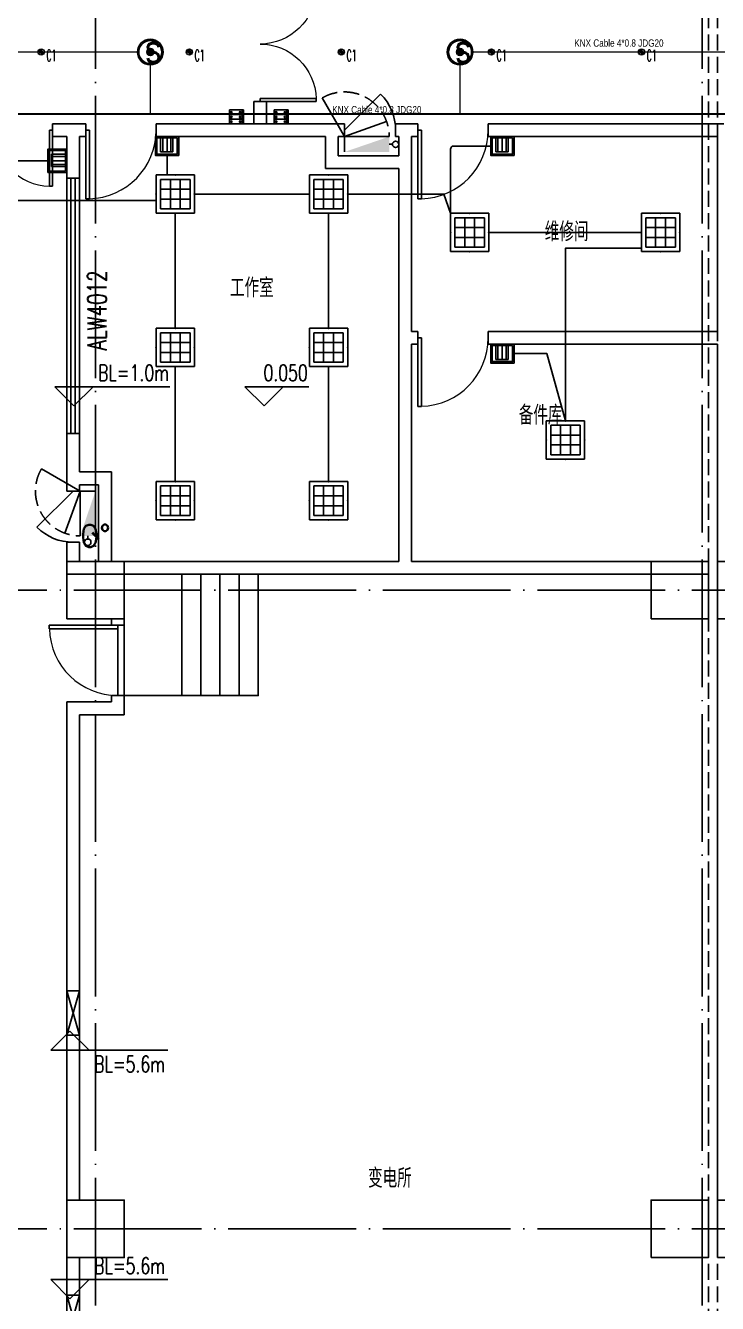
# Model space of a CAD drawing. Extents: x -621157 to 1764546, y -106808 to 741893.
# Drawn here: x 398329 to 409164, y 8832 to 28839 of the extents above; entities that cross this region are included whole.
import ezdxf
from ezdxf.enums import TextEntityAlignment as Align

# ---------------------------------------------------------------- set-up
doc = ezdxf.new("R2010")
doc.units = 0
doc.header["$LTSCALE"] = 1000
doc.header["$MEASUREMENT"] = 0
doc.linetypes.add('XREF-A-101-平面图_t3$0$DASH', pattern=[0.35, 0.25, -0.1])
doc.linetypes.add('XREF-A-101-平面图_t3$0$DOTE', pattern=[2.42, 2, -0.2, 0.02, -0.2])
for name, color, linetype in [('0-底图', 7, 'Continuous'), ('A-吊顶图及精装修区域', 7, 'Continuous'), ('EQUIP-照明', 3, 'Continuous'), ('KNX line', 3, 'Continuous'), ('L_ELEM', 40, 'Continuous'), ('TEL_TEXT', 7, 'Continuous'), ('WIRE-控制', 6, 'Continuous'), ('WIRE-照明', 4, 'Continuous'), ('XREF-A-101-平面图_t3$0$A-COLUMN', 8, 'Continuous'), ('XREF-A-101-平面图_t3$0$A-DIM_ELEV', 8, 'Continuous'), ('XREF-A-101-平面图_t3$0$A-DOTE', 8, 'Continuous'), ('XREF-A-101-平面图_t3$0$A-DRWD', 8, 'Continuous'), ('XREF-A-101-平面图_t3$0$A-DRWD-TEXT', 8, 'Continuous'), ('XREF-A-101-平面图_t3$0$A-GROUND', 8, 'Continuous'), ('XREF-A-101-平面图_t3$0$A-ROOM-CH', 8, 'Continuous'), ('XREF-A-101-平面图_t3$0$A-STAIR', 8, 'Continuous'), ('XREF-A-101-平面图_t3$0$A-WALL', 8, 'Continuous'), ('XREF-A-101-平面图_t3$0$A-WINDOW', 8, 'Continuous'), ('XREF-A-101-平面图_t3$0$I-WALL-GYPSUM', 8, 'Continuous'), ('XREF-A-101-平面图_t3$0$P-EQUIPMENT', 8, 'Continuous'), ('XREF-A-101-平面图_t3$0$P-FOUNDATION', 8, 'XREF-A-101-平面图_t3$0$DASH'), ('XREF-A-101-平面图_t3$0$水-尺寸', 8, 'Continuous'), ('控制系统', 6, 'Continuous')]:
    doc.layers.add(name, color=color, linetype=linetype)
doc.layers.add('LIGHT-INF', color=6, linetype='Continuous', lineweight=0)
doc.layers.add('弱电设备层', color=1, linetype='Continuous', lineweight=9)
doc.styles.add('_TEL_DIM', font='SIMPLEX', dxfattribs={"width": 0.8, "height": 3.5, "bigfont": 'HZTXT'})
doc.styles.add('arch_dim', font='arial.ttf', dxfattribs={"width": 0.8})
doc.styles.add('INF DIM', font='SIMPLEX.SHX', dxfattribs={"width": 0.7, "bigfont": 'hztxt.shx'})
doc.styles.get("Standard").update_dxf_attribs({"font": 'romans.shx', "bigfont": 'HZDXC.SHX'})
doc.styles.add('XREF-A-101-平面图_t3$0$-HZDXCROMANS', font='ROMANS.shx', dxfattribs={"bigfont": 'HZDXC.shx'})
doc.styles.add('XREF-A-101-平面图_t3$0$A-STANDARD', font='SIMPLEX', dxfattribs={"bigfont": 'GBCBIG'})
doc.styles.add('XREF-A-101-平面图_t3$0$A-WIN-LABEL', font='SIMPLEX', dxfattribs={"bigfont": 'GBCBIG'})
doc.linetypes.add('Ground', pattern='A,0.75,-0.125,[135,sr.shx,S=0.1,R=0,X=-0.15,Y=0],0.125,-0.125', length=1.125)
doc.dimstyles.get("Standard").update_dxf_attribs({"dimscale": 100, "dimtxt": 3.5, "dimasz": 1, "dimexe": 2.5, "dimexo": 3, "dimgap": 1.5, "dimtad": 1, "dimdec": 0, "dimzin": 0, "dimdsep": 46, "dimtxsty": 'Standard', "dimblk": 'ARCHTICK', "dimcen": 0.09, "dimadec": 0, "dimazin": 0, "dimtfac": 1, "dimtdec": 0, "dimtix": 1, "dimtmove": 2, "dimatfit": 3, "dimfxl": 0, "dimtolj": 1, "dimtzin": 0, "dimarcsym": 0})

# ---------------------------------------------------------------- blocks, each defined once
blk = doc.blocks.new('XREF-A-101-平面图_t3$0$轴网')
at = {"layer": 'XREF-A-101-平面图_t3$0$A-DOTE', "linetype": 'XREF-A-101-平面图_t3$0$DOTE'}
for p, q in [((28500, -3300), (28500, 43300)), ((38000, -3300), (38000, 43300)), ((-3300, 20000), (69800, 20000)), ((-3300, 10000), (69800, 10000))]:
    blk.add_line(p, q, dxfattribs=at)
blk = doc.blocks.new('XREF-A-101-平面图_t3$0$ROOM')
at = {"layer": 'XREF-A-101-平面图_t3$0$A-ROOM-CH', "style": 'XREF-A-101-平面图_t3$0$-HZDXCROMANS', "width": 0.6}
for tag, p in [('中文房间名称', (0, -1000)), ('英文房间名称', (0, -1500))]:
    blk.add_attdef(tag, text='', height=300, dxfattribs=at).set_placement(p, align=Align.CENTER)
blk = doc.blocks.new('XREF-A-101-平面图_t3$0$柱网1F')
at = {"layer": 'XREF-A-101-平面图_t3$0$A-COLUMN'}
for points in [[(28050, -20450), (28950, -20450), (28950, -19550), (28050, -19550)], [(37200, -20450), (38100, -20450), (38100, -19550), (37200, -19550)], [(38240, -20450), (39140, -20450), (39140, -19550), (38240, -19550)], [(28050, -30450), (28950, -30450), (28950, -29550), (28050, -29550)], [(37200, -30450), (38100, -30450), (38100, -29550), (37200, -29550)], [(38240, -30450), (39140, -30450), (39140, -29550), (38240, -29550)]]:
    blk.add_lwpolyline(points, close=True, dxfattribs=at)
blk = doc.blocks.new('_ArchTick')
at = {"color": 0, "linetype": 'ByBlock', "const_width": 0.4}
blk.add_lwpolyline([(-0.5, -0.5), (0.5, 0.5)], dxfattribs=at)
blk = doc.blocks.new('*D25423')
at = {"layer": 'Defpoints', "color": 0}
blk.add_point((0, 0), dxfattribs=at)
blk.add_point((0, 0), dxfattribs=at)
blk.add_point((0, 0), dxfattribs=at)
blk.add_point((0, 0), dxfattribs=at)
at = {"layer": 'XREF-A-101-平面图_t3$0$水-尺寸', "color": 0, "linetype": 'ByBlock', "lineweight": -2}
blk.add_line((0, 300), (0, 250), dxfattribs=at)
blk.add_line((0, 300), (0, 250), dxfattribs=at)
blk.add_arc((0, 0), 0, 180, 180, dxfattribs=at)
at = {"layer": 'XREF-A-101-平面图_t3$0$水-尺寸', "color": 0, "linetype": 'ByBlock', "lineweight": -2, "xscale": 100, "yscale": 100, "zscale": 100}
for rotation in [90, 90.00000000000001]:
    blk.add_blockref('_ArchTick', (0, 0), dxfattribs=dict(at, rotation=rotation))
at = {"layer": 'XREF-A-101-平面图_t3$0$水-尺寸', "color": 0, "insert": (0, 0), "char_height": 350, "attachment_point": 5}
blk.add_mtext('\\A1;0%%d', dxfattribs=at)
blk = doc.blocks.new('XREF-A-101-平面图_t3$0$rtgvb')
at = {"layer": 'XREF-A-101-平面图_t3$0$P-FOUNDATION', "color": 213, "linetype": 'Continuous'}
for points in [[(0, 0), (200, 0), (200, -690), (0, -690)], [(0, -4765), (200, -4765), (200, -5455), (0, -5455)]]:
    blk.add_lwpolyline(points, close=True, dxfattribs=at)
for points in [[(200, 0), (0, -690)], [(0, 0), (200, -690)], [(200, -4765), (0, -5455)], [(0, -4765), (200, -5455)]]:
    blk.add_lwpolyline(points, dxfattribs=at)
blk = doc.blocks.new('XREF-A-101-平面图_t3$0$DOOR2DLIB$SYSLIB$00000107')
at = {"color": 0}
for p, q in [((0.45, 0.975), (0.5, 0.975)), ((0.45, 0), (0.45, 0.975)), ((0.5, 0), (0.5, 0.975)), ((0.5, 0), (0.45, 0))]:
    blk.add_line(p, q, dxfattribs=at)
at = {"color": 0, "lineweight": 13}
blk.add_arc((0.475, 0), 0.975, 91.4693, 180, dxfattribs=at)
blk = doc.blocks.new('XREF-A-101-平面图_t3$0$DOOR2DLIB$SYSLIB$00000108')
at = {"color": 0}
for p, q in [((-0.5, 0), (-0.5, 0.4875)), ((-0.475, 0.4875), (-0.5, 0.4875)), ((-0.475, 0), (-0.475, 0.4875)), ((0.475, 0), (0.475, 0.4875)), ((0.475, 0.4875), (0.5, 0.4875)), ((0.5, 0), (0.5, 0.4875)), ((-0.5, 0), (-0.475, 0)), ((0.5, 0), (0.475, 0))]:
    blk.add_line(p, q, dxfattribs=at)
at = {"color": 0, "lineweight": 13}
for centre, start, end in [((-0.4875, 0), 0, 88.53072), ((0.4875, 0), 91.46928, 180)]:
    blk.add_arc(centre, 0.4875, start, end, dxfattribs=at)
blk = doc.blocks.new('XREF-A-101-平面图_t3$0$DOOR2DLIB$SYSLIB$00000101')
at = {"color": 0}
blk.add_line((0.5, 0), (-0.207, 0.707), dxfattribs=at)
blk.add_arc((0.5, 0), 1, 135, 180, dxfattribs=at)
blk = doc.blocks.new('XREF-A-101-平面图_t3$0$WINDOW2DLIB$DYNSTYLE$00000005')
at = {"color": 0}
for points in [[(-0.5, 0.5), (-0.5, -0.5)], [(-0.5, 0.5), (0.5, 0.5)], [(0.5, -0.5), (0.5, 0.5)], [(0.5, 0.1667), (-0.5, 0.1667)], [(0.5, -0.1667), (-0.5, -0.1667)], [(-0.5, -0.5), (0.5, -0.5)]]:
    blk.add_lwpolyline(points, dxfattribs=at)
blk = doc.blocks.new('G$C3816A8C5')
at = {"layer": '弱电设备层', "lineweight": -3}
for p, q in [((-114, 25), (-114, 298)), ((-114, 298), (129, 298)), ((-72, 25), (-72, 298)), ((1, 25), (1, 298)), ((87, 25), (87, 298)), ((129, 25), (129, 298))]:
    blk.add_line(p, q, dxfattribs=at)
for points in [[(-228, 0), (-228, 368), (228, 368), (228, 0)], [(-200, 25), (-200, 341), (202, 341), (202, 25)]]:
    blk.add_lwpolyline(points, close=True, dxfattribs=at)
blk = doc.blocks.new('$equip$00001153')
for p, q in [((-0.5, 0.5), (0.5, 0.5)), ((-0.5, -0.5), (-0.5, 0.5)), ((-0.385, 0.385), (0.385, 0.385)), ((-0.385, -0.385), (-0.385, 0.385)), ((-0.129, 0.385), (-0.129, -0.385)), ((0.128, 0.385), (0.128, -0.385)), ((0.385, 0.385), (0.385, -0.385)), ((0.5, 0.5), (0.5, -0.5)), ((-0.385, 0.128), (0.385, 0.128)), ((-0.385, -0.129), (0.385, -0.129)), ((0.5, -0.5), (-0.5, -0.5)), ((0.385, -0.385), (-0.385, -0.385))]:
    blk.add_line(p, q)
for p in [(0, 0.5), (-0.5, 0), (0.5, 0), (0, -0.5)]:
    blk.add_point(p)
at = {"layer": 'TEL_TEXT', "style": '_TEL_DIM', "flags": 1}
blk.add_attdef('A', text='', height=0.00002, dxfattribs=at).set_placement((0, 0), align=Align.MIDDLE_CENTER)
blk = doc.blocks.new('G$C47A28A43')
at = {"layer": 'EQUIP-照明', "xscale": 600.000000002794, "yscale": 600.0000000027358, "zscale": 600.0000000027285}
for p in [(29750, -13800), (32150, -13800), (34360, -14400), (37350, -14400), (29750, -16200), (32150, -16200), (35860, -17650), (29750, -18600), (32150, -18600)]:
    blk.add_blockref('$equip$00001153', p, dxfattribs=at)
blk = doc.blocks.new('A$Cffee1762')
h = blk.add_hatch(color=8)
h.dxf.hatch_style = 1
h.paths.add_polyline_path([(-50, 0), (-24, 0, -0.414214), (0, 24), (0, 50, 0.414214)])
h.paths.add_polyline_path([(0, -24), (0, -50, 0.414214), (50, 0), (24, 0, -0.414214)])
at = {"color": 8}
for points in [[(50, 0), (-50, 0)], [(0, 50), (0, -50)]]:
    blk.add_lwpolyline(points, dxfattribs=at)
blk.add_circle((0, 0), 50)
blk.add_circle((0, 0), 24.5, dxfattribs=at)
at = {"style": 'INF DIM', "width": 0.5}
blk.add_text('C1', height=180, dxfattribs=at).set_placement((81, -144))
blk = doc.blocks.new('*U24665')
at = {"layer": 'LIGHT-INF'}
blk.add_blockref('A$Cffee1762', (-71, 47), dxfattribs=at)
blk = doc.blocks.new('*U24664')
at = {"layer": 'LIGHT-INF', "color": 0, "linetype": 'ByBlock', "lineweight": -2}
for p in [(-30550, 0), (-28200, 0), (-25850, 0)]:
    blk.add_blockref('*U24665', p, dxfattribs=at)
blk = doc.blocks.new('*U24667')
at = {"layer": 'LIGHT-INF'}
blk.add_blockref('A$Cffee1762', (-71, 47), dxfattribs=at)
blk = doc.blocks.new('*U24666')
at = {"layer": 'LIGHT-INF', "color": 0, "linetype": 'ByBlock', "lineweight": -2}
for p in [(0, 0), (2320, 0), (4640, 0), (6960, 0), (9280, 0), (11600, 0), (13920, 0)]:
    blk.add_blockref('*U24667', p, dxfattribs=at)
blk = doc.blocks.new('G$C6C03BD24')
at = {"layer": 'LIGHT-INF', "color": 6}
for name, p in [('*U24666', (16121, -11622)), ('*U24664', (62971, -11622))]:
    blk.add_blockref(name, p, dxfattribs=at)
blk = doc.blocks.new('804')
at = {"layer": '控制系统'}
for p, q in [((27, 0), (-27, 0)), ((25, 10), (-25, -10)), ((-25, 10), (25, -10)), ((-19, 19), (19, -19)), ((19, 19), (-19, -19)), ((-10, 25), (10, -25)), ((10, 25), (-10, -25)), ((0, 27), (0, -27))]:
    blk.add_line(p, q, dxfattribs=at)
for radius in [112, 101, 31, 27.2]:
    blk.add_circle((0, 0), radius, dxfattribs=at)
at = {"color": 7, "style": '_TEL_DIM', "width": 0.8}
blk.add_text('s', height=250, dxfattribs=at).set_placement((-46, -89))
blk = doc.blocks.new('42')
at = {"color": 0}
for points in [[(0, 1256), (1246, 1256), (1246, 0), (0, 0)], [(0, 1256), (1128, 1256), (1128, 832), (0, 832)], [(1128, 1256), (1246, 1256), (1246, 0), (1128, 0)], [(0, 832), (1128, 832), (1128, 417), (0, 417)], [(0, 417), (1128, 417), (1128, 0), (0, 0)]]:
    blk.add_lwpolyline(points, close=True, dxfattribs=at)
for centre in [(170, 1044), (170, 619), (170, 205), (958, 1044), (958, 619), (958, 205)]:
    blk.add_circle(centre, 68, dxfattribs=at)
blk = doc.blocks.new('G$C51B1E2D8')
at = {"layer": 'KNX line', "ltscale": 73.427512, "const_width": 20}
for points in [[(23661, -11675), (29257, -11675)], [(34511, -11675), (40107, -11675)], [(29459, -11877), (29459, -12640), (30700, -12640)], [(31616, -12640), (34309, -12640), (34309, -11877)], [(30916, -12640), (31400, -12640)]]:
    blk.add_lwpolyline(points, dxfattribs=at)
at = {"xscale": 0.1736934844650509, "yscale": 0.1736934844650509, "zscale": 0.1736934844650509}
for p in [(30700, -12800), (31400, -12800)]:
    blk.add_blockref('42', p, dxfattribs=at)
at = {"layer": 'L_ELEM', "xscale": 1.795252225519288, "yscale": 1.795252225519288, "zscale": 1.795252225519288}
for p in [(29459, -11675), (34309, -11675)]:
    blk.add_blockref('804', p, dxfattribs=at)
at = {"layer": 'KNX line', "char_height": 114.29, "width": 1395.51, "attachment_point": 1, "style": 'arch_dim'}
for insert in [(36098, -11477, -1), (32307, -12521, -1)]:
    blk.add_mtext('KNX Cable 4*0.8 JDG20', dxfattribs=dict(at, insert=insert))
blk = doc.blocks.new('XREF-A-101-平面图_t3$0$单出口消火栓新')
for p, q in [((-240, 700), (-846.2, 1050)), ((-479.4, 42.2), (-240, 700)), ((-240, 0), (-240, 700)), ((-240, 700), (0, 700))]:
    blk.add_line(p, q)
at = {"color": 0, "linetype": 'XREF-A-101-平面图_t3$0$DASH'}
blk.add_arc((-240, 700), 700, 150, 270, dxfattribs=at)
blk.add_solid([(-240, 0), (0, 0), (0, 700)])
at = {"layer": 'XREF-A-101-平面图_t3$0$水-尺寸', "linetype": 'ByBlock'}
dim = blk.add_angular_dim_3p(base=(0, 0), center=(0, 0), p1=(0, 0), p2=(0, 0), dimstyle='Standard', dxfattribs=at)
dim.commit()
dim.dimension.update_dxf_attribs({"geometry": '*D25423', "text_midpoint": (0, 0)})
blk = doc.blocks.new('*U25256')
at = {"layer": 'XREF-A-101-平面图_t3$0$P-EQUIPMENT', "color": 10}
blk.add_line((0, 120), (50, 120), dxfattribs=at)
at = {"layer": 'XREF-A-101-平面图_t3$0$P-EQUIPMENT'}
blk.add_circle((100, 120), 50, dxfattribs=at)
at = {"layer": 'XREF-A-101-平面图_t3$0$P-EQUIPMENT', "xscale": -1, "rotation": 90}
blk.add_blockref('XREF-A-101-平面图_t3$0$单出口消火栓新', (0, 0), dxfattribs=at)
blk = doc.blocks.new('XREF-A-101-平面图_t3$0$G$C156FCA62')
at = {"layer": 'XREF-A-101-平面图_t3$0$P-EQUIPMENT'}
blk.add_blockref('*U25256', (33100, 26860), dxfattribs=at)
at = {"layer": 'XREF-A-101-平面图_t3$0$P-EQUIPMENT', "xscale": -1, "rotation": 89.99999999999982}
blk.add_blockref('*U25256', (28500, 20850), dxfattribs=at)
blk = doc.blocks.new('*U25374')
at = {"layer": 'XREF-A-101-平面图_t3$0$P-EQUIPMENT', "color": 10}
blk.add_line((0, 120), (50, 120), dxfattribs=at)
at = {"layer": 'XREF-A-101-平面图_t3$0$P-EQUIPMENT'}
blk.add_circle((100, 120), 50, dxfattribs=at)
at = {"layer": 'XREF-A-101-平面图_t3$0$P-EQUIPMENT', "xscale": -1, "rotation": 90}
blk.add_blockref('XREF-A-101-平面图_t3$0$单出口消火栓新', (0, 0), dxfattribs=at)
blk = doc.blocks.new('XREF-A-101-平面图_t3$0$G$C646F86AA')
at = {"layer": 'XREF-A-101-平面图_t3$0$P-EQUIPMENT'}
blk.add_blockref('*U25374', (33100, 26860), dxfattribs=at)
at = {"layer": 'XREF-A-101-平面图_t3$0$P-EQUIPMENT', "xscale": -1, "rotation": 89.99999999999982}
blk.add_blockref('*U25374', (28500, 20850), dxfattribs=at)
blk = doc.blocks.new('XREF-A-101-平面图_t3')
at = {"layer": 'XREF-A-101-平面图_t3$0$A-DIM_ELEV'}
for p, q in [((228163, 22885), (227863, 23185)), ((227863, 23185), (229663, 23185)), ((228163, 22885), (228463, 23185)), ((231140, 22885), (230840, 23185)), ((230840, 23185), (231841, 23185)), ((231140, 22885), (231440, 23185)), ((228100, 13097), (227800, 12797)), ((228100, 13097), (228400, 12797)), ((227800, 12797), (229635, 12797)), ((228100, 8905), (227800, 9205)), ((227800, 9205), (229635, 9205)), ((228100, 8905), (228400, 9205))]:
    blk.add_line(p, q, dxfattribs=at)
at = {"layer": 'XREF-A-101-平面图_t3$0$A-GROUND', "linetype": 'XREF-A-101-平面图_t3$0$DASH'}
for points in [[(238100, 39200), (238100, 600)], [(238240, 39200), (238240, 600)]]:
    blk.add_lwpolyline(points, dxfattribs=at)
at = {"layer": 'XREF-A-101-平面图_t3$0$A-STAIR'}
for points in [[(228950, 18350), (231050, 18350), (231050, 20250)], [(229850, 18350), (229850, 20250)], [(230150, 18350), (230150, 20250)], [(230450, 18350), (230450, 20250)], [(230750, 18350), (230750, 20250)], [(231050, 18350), (231050, 20250)]]:
    blk.add_lwpolyline(points, dxfattribs=at)
at = {"layer": 'XREF-A-101-平面图_t3$0$A-WALL'}
for p, q in [((228150, 27300), (227825, 27300)), ((228150, 27300), (228350, 27300)), ((229450, 27300), (232200, 27300)), ((232200, 27300), (232400, 27300)), ((233200, 27300), (233350, 27300)), ((233350, 27300), (233550, 27300)), ((234650, 27300), (238340, 27300)), ((228050, 27100), (227825, 27100)), ((228050, 26450), (228050, 27100)), ((228250, 26450), (228250, 27100)), ((228250, 27100), (228350, 27100)), ((229450, 27100), (232100, 27100)), ((232100, 27100), (232100, 26600)), ((232300, 27100), (232300, 26800)), ((232300, 27100), (232400, 27100)), ((233200, 27100), (233250, 27100)), ((233250, 26800), (233250, 27100)), ((233450, 26700), (233450, 27100)), ((233450, 27100), (233550, 27100)), ((234650, 27100), (238240, 27100)), ((238240, 24050), (238240, 27100)), ((232300, 26800), (233250, 26800)), ((233450, 24050), (233450, 26700)), ((232100, 26600), (233250, 26600)), ((233250, 23950), (233250, 26600)), ((233450, 24050), (233550, 24050)), ((234650, 24050), (238240, 24050)), ((233250, 20450), (233250, 23950)), ((233450, 20450), (233450, 23850)), ((233450, 23850), (233550, 23850)), ((234650, 23850), (238240, 23850)), ((238240, 14600), (238240, 23850)), ((228050, 21750), (228050, 22450)), ((228250, 21850), (228250, 22450)), ((228250, 21850), (228750, 21850)), ((228750, 20450), (228750, 21850)), ((228050, 21550), (228050, 21750)), ((228250, 21650), (228550, 21650)), ((228250, 21550), (228250, 21650)), ((228550, 20450), (228550, 21650)), ((228050, 20250), (228050, 20750)), ((228250, 20450), (228250, 20750)), ((228250, 20450), (228550, 20450)), ((228750, 20450), (233250, 20450)), ((233450, 20450), (238100, 20450)), ((238100, 20450), (238100, 20250)), ((228050, 20250), (228650, 20250)), ((228650, 20250), (233350, 20250)), ((233350, 20250), (238100, 20250)), ((228750, 19550), (228750, 19450)), ((228950, 19550), (228750, 19550)), ((228950, 19550), (228950, 19450)), ((228750, 18250), (228050, 18250)), ((228050, 13725), (228050, 18250)), ((228750, 18350), (228750, 18250)), ((228950, 18350), (228950, 18050)), ((228950, 18050), (228250, 18050)), ((228250, 13725), (228250, 18050)), ((238240, 9650), (238240, 14600)), ((228050, 13725), (228250, 13725)), ((228050, 10450), (228050, 13035)), ((228050, 13035), (228250, 13035)), ((228250, 10450), (228250, 13035)), ((228050, 10450), (228250, 10450)), ((228050, 8960), (228050, 9550)), ((228050, 9550), (228250, 9550)), ((228250, 8960), (228250, 9550)), ((228050, 8960), (228250, 8960))]:
    blk.add_line(p, q, dxfattribs=at)
for points in [[(227825, 27100), (227825, 27300)], [(228350, 27300), (228350, 27100)], [(229450, 27300), (229450, 27100)], [(232400, 27300), (232400, 27100)], [(233200, 27300), (233200, 27100)], [(233550, 27300), (233550, 27100)], [(234650, 27300), (234650, 27100)], [(228050, 26450), (228250, 26450)], [(233550, 24050), (233550, 23850)], [(234650, 24050), (234650, 23850)], [(228050, 22450), (228250, 22450)], [(228050, 21550), (228250, 21550)], [(228050, 20750), (228250, 20750)], [(228950, 19450), (228750, 19450)], [(228950, 18350), (228750, 18350)]]:
    blk.add_lwpolyline(points, dxfattribs=at)
at = {"layer": 'XREF-A-101-平面图_t3$0$A-WINDOW'}
blk.add_lwpolyline([(228950, 19450), (228850, 19450), (228850, 18350), (228950, 18350)], close=True, dxfattribs=at)
at = {"layer": 'XREF-A-101-平面图_t3$0$I-WALL-GYPSUM'}
for p, q in [((230978, 27300), (230978, 27650)), ((231178, 27300), (231178, 27650)), ((230978, 27300), (231178, 27300))]:
    blk.add_line(p, q, dxfattribs=at)
blk.add_lwpolyline([(230978, 27650), (231178, 27650)], dxfattribs=at)
for name, p in [('XREF-A-101-平面图_t3$0$rtgvb', (228050, 13725)), ('XREF-A-101-平面图_t3$0$G$C156FCA62', (200000, 0)), ('XREF-A-101-平面图_t3$0$G$C646F86AA', (200000, 0)), ('XREF-A-101-平面图_t3$0$G$C646F86AA', (200000, 0))]:
    blk.add_blockref(name, p)
at = {"layer": 'XREF-A-101-平面图_t3$0$A-COLUMN'}
blk.add_blockref('XREF-A-101-平面图_t3$0$柱网1F', (200000, 40000), dxfattribs=at)
at = {"layer": 'XREF-A-101-平面图_t3$0$A-DOTE'}
blk.add_blockref('XREF-A-101-平面图_t3$0$轴网', (200000, 0), dxfattribs=at)
at = {"layer": 'XREF-A-101-平面图_t3$0$A-DRWD'}
ref = blk.add_blockref('XREF-A-101-平面图_t3$0$WINDOW2DLIB$DYNSTYLE$00000005', (228150, 24450), dxfattribs=dict(at, xscale=-4000, yscale=200, zscale=-4000, rotation=90))
ref.add_attrib('A0', 'ALW4012', (228674, 23755), dxfattribs={"layer": 'XREF-A-101-平面图_t3$0$A-DRWD-TEXT', "height": 297.5, "rotation": 90, "style": 'XREF-A-101-平面图_t3$0$A-WIN-LABEL', "width": 0.705882})
at = {"layer": 'XREF-A-101-平面图_t3$0$A-ROOM-CH'}
ref = blk.add_blockref('XREF-A-101-平面图_t3$0$ROOM', (235878, 26462), dxfattribs=at)
ref.add_attrib('中文房间名称', '维修间', dxfattribs={"height": 300, "style": 'XREF-A-101-平面图_t3$0$-HZDXCROMANS', "width": 0.8}).set_placement((235878, 25462), align=Align.CENTER)
ref = blk.add_blockref('XREF-A-101-平面图_t3$0$ROOM', (230949, 25583), dxfattribs=at)
ref.add_attrib('中文房间名称', '工作室', dxfattribs={"height": 300, "style": 'XREF-A-101-平面图_t3$0$-HZDXCROMANS', "width": 0.8}).set_placement((230949, 24583), align=Align.CENTER)
ref = blk.add_blockref('XREF-A-101-平面图_t3$0$ROOM', (235471, 23590), dxfattribs=at)
ref.add_attrib('中文房间名称', '备件库', dxfattribs={"height": 300, "style": 'XREF-A-101-平面图_t3$0$-HZDXCROMANS', "width": 0.8}).set_placement((235471, 22590), align=Align.CENTER)
ref = blk.add_blockref('XREF-A-101-平面图_t3$0$ROOM', (233111, 11644), dxfattribs=at)
ref.add_attrib('中文房间名称', '变电所', dxfattribs={"height": 300, "style": 'XREF-A-101-平面图_t3$0$-HZDXCROMANS', "width": 0.8}).set_placement((233111, 10644), align=Align.CENTER)
at = {"layer": 'XREF-A-101-平面图_t3$0$A-WINDOW'}
for name, p, xscale, yscale, zscale, rotation in [('XREF-A-101-平面图_t3$0$DOOR2DLIB$SYSLIB$00000108', (231078, 28550), 1800, -1800, 1800, 90), ('XREF-A-101-平面图_t3$0$DOOR2DLIB$SYSLIB$00000108', (226925, 27200), 1800, 1800, 1800, 180), ('XREF-A-101-平面图_t3$0$DOOR2DLIB$SYSLIB$00000101', (228150, 21150), 800, 800, 800, 90), ('XREF-A-101-平面图_t3$0$DOOR2DLIB$SYSLIB$00000107', (228850, 18900), -1100, -1100, -1100, 270.0000000000008)]:
    blk.add_blockref(name, p, dxfattribs=dict(at, xscale=xscale, yscale=yscale, zscale=zscale, rotation=rotation))
for name, p, xscale, yscale, zscale in [('XREF-A-101-平面图_t3$0$DOOR2DLIB$SYSLIB$00000101', (232800, 27200), -800, 800, -800), ('XREF-A-101-平面图_t3$0$DOOR2DLIB$SYSLIB$00000107', (228900, 27200), -1100, -1100, -1100), ('XREF-A-101-平面图_t3$0$DOOR2DLIB$SYSLIB$00000107', (234100, 27200), -1100, -1100, -1100), ('XREF-A-101-平面图_t3$0$DOOR2DLIB$SYSLIB$00000107', (234100, 23950), -1100, -1100, -1100)]:
    blk.add_blockref(name, p, dxfattribs=dict(at, xscale=xscale, yscale=yscale, zscale=zscale))
at = {"layer": 'XREF-A-101-平面图_t3$0$A-DIM_ELEV', "color": 7, "style": 'XREF-A-101-平面图_t3$0$A-STANDARD', "width": 0.705882}
for s, p in [('BL=1.0m', (228541, 23275)), ('0.050', (231131, 23275)), ('BL=5.6m', (228479, 12452)), ('BL=5.6m', (228479, 9295))]:
    blk.add_text(s, height=255, dxfattribs=at).set_placement(p)

msp = doc.modelspace()

# ---------------------------------------------------------------- block references
at = {"layer": '0-底图'}
msp.add_blockref('XREF-A-101-平面图_t3', (170924, 0), dxfattribs=at)

# ---------------------------------------------------------------- next in the draw order: linework, layer by layer
at = {"layer": 'WIRE-控制', "linetype": 'Ground', "const_width": 30}
msp.add_lwpolyline([(376861, 33662), (374053, 33662, 0.414214), (374003, 33612), (374003, 27504, 0.414214), (374053, 27454), (429656, 27454)], format="xyb", dxfattribs=at)
at = {"layer": 'WIRE-控制', "linetype": 'Ground'}
msp.add_lwpolyline([(404984, 25900), (404984, 26903, -0.414214), (405034, 26953), (405614, 26953)], format="xyb", dxfattribs=at)
for points in [[(398680, 26722), (398145, 26722), (397849, 26250)], [(400546, 26806), (400546, 26500)], [(397999, 26100), (400374, 26100)], [(400974, 26200), (402774, 26200)], [(403374, 26200), (404882, 26200), (404984, 25900)], [(400674, 25900), (400674, 24100)], [(403074, 25900), (403074, 24100)], [(405584, 25600), (407974, 25600)], [(406784, 22650), (406784, 25353), (407974, 25353)], [(405979, 23703), (406492, 23703), (406784, 22650)], [(400674, 23500), (400674, 21700)], [(403074, 23500), (403074, 21700)]]:
    msp.add_lwpolyline(points, dxfattribs=at)

# ---------------------------------------------------------------- next in the draw order: block references
at = {"layer": 'A-吊顶图及精装修区域', "color": 2}
msp.add_blockref('G$C47A28A43', (370924, 40000), dxfattribs=at)
at = {"layer": 'EQUIP-照明', "color": 1, "xscale": 0.8, "yscale": 0.8, "zscale": 0.8}
for p, rotation in [((400546, 27100), 179.9999999999998), ((405796, 27100), 179.9999999999998), ((398974, 26722), 89.9999999999998), ((405796, 23850), 179.9999999999998)]:
    msp.add_blockref('G$C3816A8C5', p, dxfattribs=dict(at, rotation=rotation))

# ---------------------------------------------------------------- next in the draw order: block references
at = {"layer": 'WIRE-照明'}
msp.add_blockref('G$C6C03BD24', (370924, 40000), dxfattribs=at)

# ---------------------------------------------------------------- next in the draw order: block references
msp.add_blockref('G$C51B1E2D8', (370824, 40100), dxfattribs=at)

doc.saveas('drawing.dxf')
